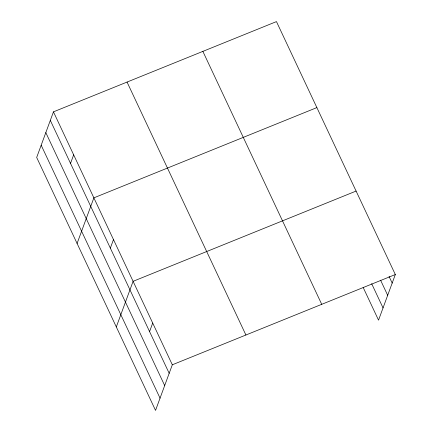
<?xml version="1.0" encoding="UTF-8"?>
<svg xmlns="http://www.w3.org/2000/svg" width="432" height="432" viewBox="0 0 432 432"><rect width="100%" height="100%" fill="white"/><g stroke="black" fill="none" stroke-linecap="round" stroke-linejoin="round"><path stroke-width="0.65" d="M53.46 111.85L36.677 157.459L155.542 410.4L172.319 364.792L53.46 111.85L276.458 21.6L395.323 274.541L378.54 320.15L363.193 287.491M70.524 163.382L73.667 154.85M77.09 243.459L93.874 197.851L316.872 107.6M110.344 248.114L113.486 239.582M116.316 326.932L133.099 281.318L356.098 191.068M149.569 331.587L152.707 323.055M172.319 364.792L395.323 274.541M389.059 276.415L392.186 283.073M380.576 280.184L387.682 295.31M371.677 283.721L383.044 307.913M202.867 51.381L321.732 304.322M127.046 82.069L245.911 335.005M50.317 120.382L169.182 373.318M45.819 132.619L164.678 385.555M41.18 145.222L160.045 398.164"/></g></svg>
